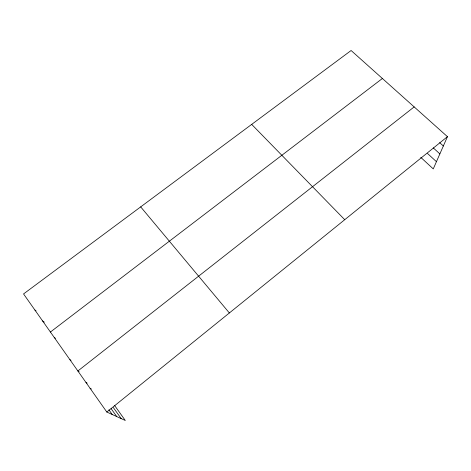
<?xml version="1.0" encoding="UTF-8"?>
<svg xmlns="http://www.w3.org/2000/svg" width="471" height="471" viewBox="0 0 471 471"><rect width="100%" height="100%" fill="white"/><g stroke="black" fill="none" stroke-linecap="round" stroke-linejoin="round"><path stroke-width="0.71" d="M114.624 405.525L125.298 420.491L106.817 412.025L23.55 293.933L351.107 50.509L447.45 136.667L433.261 168.912L420.762 157.343M106.817 412.025L447.45 136.667M414.174 106.905L77.88 370.983L79.099 371.701M50.415 332.037L382.393 78.486M90.091 388.31L91.38 389.005M85.993 382.493L87.17 383.147M69.885 359.65L71.027 360.356M54.253 337.483L55.46 338.29M42.596 320.951L44.315 322.164M34.895 310.024L36.067 310.878M439.684 142.672L443.346 145.981M433.243 147.865L439.867 153.899M427.509 153.481L436.44 161.683M251.691 124.391L344.731 219.698M140.688 206.881L229.359 312.962M113.328 407.55L121.194 418.613M111.109 408.628L116.749 416.576M108.907 409.829L112.204 414.492"/></g></svg>
